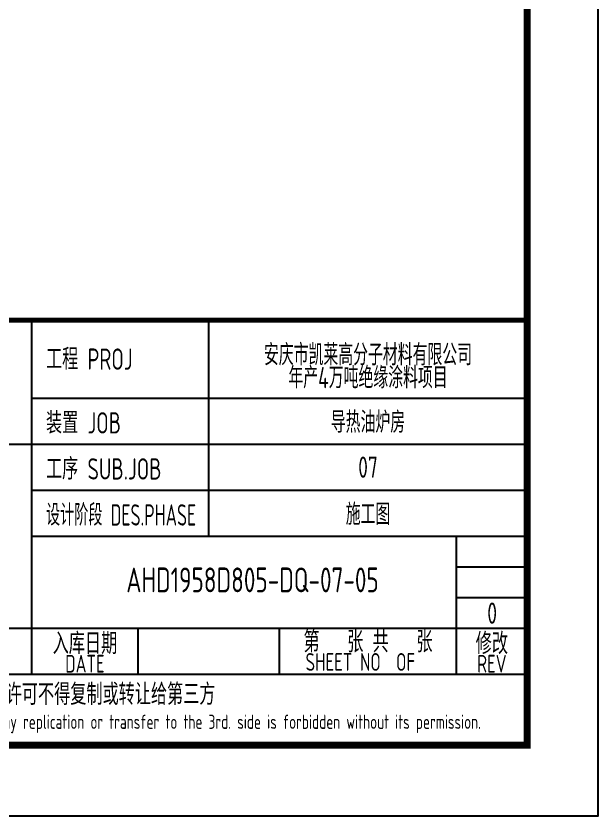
# Model space of a CAD drawing. Extents: x 4830845 to 5141198, y -443067 to -268177.
# Drawn here: x 5011894 to 5020118, y -349881 to -338587 of the extents above; entities that cross this region are included whole.
import ezdxf
from ezdxf.enums import TextEntityAlignment as Align

# ---------------------------------------------------------------- set-up
doc = ezdxf.new("R2010")
doc.units = 0
doc.header["$LTSCALE"] = 1000
doc.header["$MEASUREMENT"] = 0
doc.layers.get('0').update_dxf_attribs({"linetype": 'CONTINUOUS'})
doc.layers.add('AXIS', color=3, linetype='CONTINUOUS')
doc.layers.add('PUB_TITLE', color=4, linetype='CONTINUOUS')
doc.styles.add('AHD', font='sceie.shx', dxfattribs={"width": 0.7, "bigfont": 'sceic.shx'})
doc.styles.add('sceie', font='sceie.shx', dxfattribs={"width": 0.7, "bigfont": 'sceic.shx'})
doc.styles.add('TSSD_Rein', font='Tssdeng.shx', dxfattribs={"width": 0.7, "bigfont": 'hztxt.shx'})

msp = doc.modelspace()

# ---------------------------------------------------------------- linework, layer by layer
for p, q in [((5012118.3, -347880.5), (5012118.3, -342880.5)), ((5014618.3, -345930.5), (5014618.3, -342880.5)), ((5019118.3, -348880.5), (5019118.3, -342880.5)), ((5019118.3, -348880.5), (5019118.3, -342880.5)), ((5019118.3, -348880.5), (5019118.3, -342880.5)), ((5012118.3, -343980.5), (5019118.3, -343980.5)), ((5001118.3, -344630.5), (5019118.3, -344630.5)), ((5012118.3, -345280.5), (5019118.3, -345280.5)), ((5012118.3, -345930.5), (5019118.3, -345930.5)), ((5018118.3, -347880.5), (5018118.3, -345930.5)), ((5018118.3, -346363.9), (5019118.3, -346363.9)), ((5018118.3, -346797.2), (5019118.3, -346797.2)), ((5001118.3, -347230.5), (5019118.3, -347230.5)), ((5013618.3, -347880.5), (5013618.3, -347230.5)), ((5015618.3, -347880.5), (5015618.3, -347230.5)), ((5001118.3, -347880.5), (5019118.3, -347880.5)), ((5001118.3, -348880.5), (5019118.3, -348880.5)), ((5001118.3, -348880.5), (5019118.3, -348880.5)), ((5001118.3, -348880.5), (5019118.3, -348880.5))]:
    msp.add_line(p, q)
msp.add_lwpolyline([(5019118.3, -342880.5, 70, 70, 0), (5001118.3, -342880.5, 70, 70, 0), (5001118.3, -348880.5, 0, 0, 0)], format="xyseb")
at = {"layer": 'PUB_TITLE'}
msp.add_lwpolyline([(4960718.3, -349880.5), (5020118.3, -349880.5), (5020118.3, -307880.5), (4960718.3, -307880.5)], close=True, dxfattribs=at)
at = {"layer": 'PUB_TITLE', "const_width": 100}
msp.add_lwpolyline([(4963218.3, -348880.5), (5019118.3, -348880.5), (5019118.3, -308880.5), (4963218.3, -308880.5)], close=True, dxfattribs=at)

# ---------------------------------------------------------------- texts
at = {"style": 'AHD'}
for s, width, p in [('工程 PROJ', 0.8, (5012318.3, -343580.5)), ('工程 PROJ', 0.8, (5012318.3, -343580.5)), ('装置 JOB', 0.8, (5012318.3, -344480.5)), ('装置 JOB', 0.8, (5012318.3, -344480.5)), ('工序 SUB.JOB', 0.8, (5012318.3, -345130.5)), ('工序 SUB.JOB', 0.8, (5012318.3, -345130.5)), ('设计阶段 DES.PHASE', 0.7, (5012318.3, -345780.5)), ('设计阶段 DES.PHASE', 0.7, (5012318.3, -345780.5))]:
    msp.add_text(s, height=300, dxfattribs=dict(at, width=width)).set_placement(p)
at = {"style": 'AHD', "width": 0.8}
for s, height, p in [('入库日期', 300, (5012868.3, -347430.5)), ('入库日期', 300, (5012868.3, -347430.5)), ('第   张 共   张', 300, (5016868.3, -347405.5)), ('修改', 300, (5018618.3, -347430.5)), ('修改', 300, (5018618.3, -347430.5)), ('DATE', 250, (5012868.3, -347730.5)), ('DATE', 250, (5012868.3, -347730.5)), ('SHEET NO  OF  ', 250, (5016868.3, -347705.5)), ('SHEET NO  OF  ', 250, (5016868.3, -347705.5)), ('REV', 250, (5018618.3, -347730.5)), ('REV', 250, (5018618.3, -347730.5)), ('本文件专有权属安徽华东化工医药工程有限责任公司所有,未经许可不得复制或转让给第三方', 300, (5010118.3, -348180.5)), ('本文件专有权属安徽华东化工医药工程有限责任公司所有,未经许可不得复制或转让给第三方', 300, (5010118.3, -348180.5)), ('The proprietary right of this document belongs to Anhui Huadong Chemical And Medical Engineering  Co.,Ltd.  and any replication or transfer to the 3rd. side is forbidden without its permission. ', 200, (5010118.3, -348580.5)), ('The proprietary right of this document belongs to Anhui Huadong Chemical And Medical Engineering  Co.,Ltd.  and any replication or transfer to the 3rd. side is forbidden without its permission. ', 200, (5010118.3, -348580.5))]:
    msp.add_text(s, height=height, dxfattribs=at).set_placement(p, align=Align.MIDDLE)
at = {"width": 0.8}
for tag, text, height, style, p in [('AHD1958D805-DQ-07-05', '200320-02-040', 350, 'sceie', (5015236.2, -346546.9)), ('0', '0', 300, 'AHD', (5018622.4, -347016.6)), ('0', '0', 300, 'AHD', (5018622.4, -347016.6))]:
    msp.add_attdef(tag, text=text, height=height, dxfattribs=dict(at, style=style)).set_placement(p, align=Align.MIDDLE)
at = {"layer": 'AXIS', "style": 'TSSD_Rein', "width": 0.7}
for s, p in [('安庆市凯莱高分子材料有限公司', (5016868.3, -343352.9)), ('年产4万吨绝缘涂料项目', (5016868.3, -343676)), ('导热油炉房', (5016868.3, -344305.5)), ('07', (5016868.3, -344955.5)), ('施工图', (5016868.3, -345605.5))]:
    msp.add_text(s, height=300, dxfattribs=at).set_placement(p, align=Align.MIDDLE)

doc.saveas('drawing.dxf')
